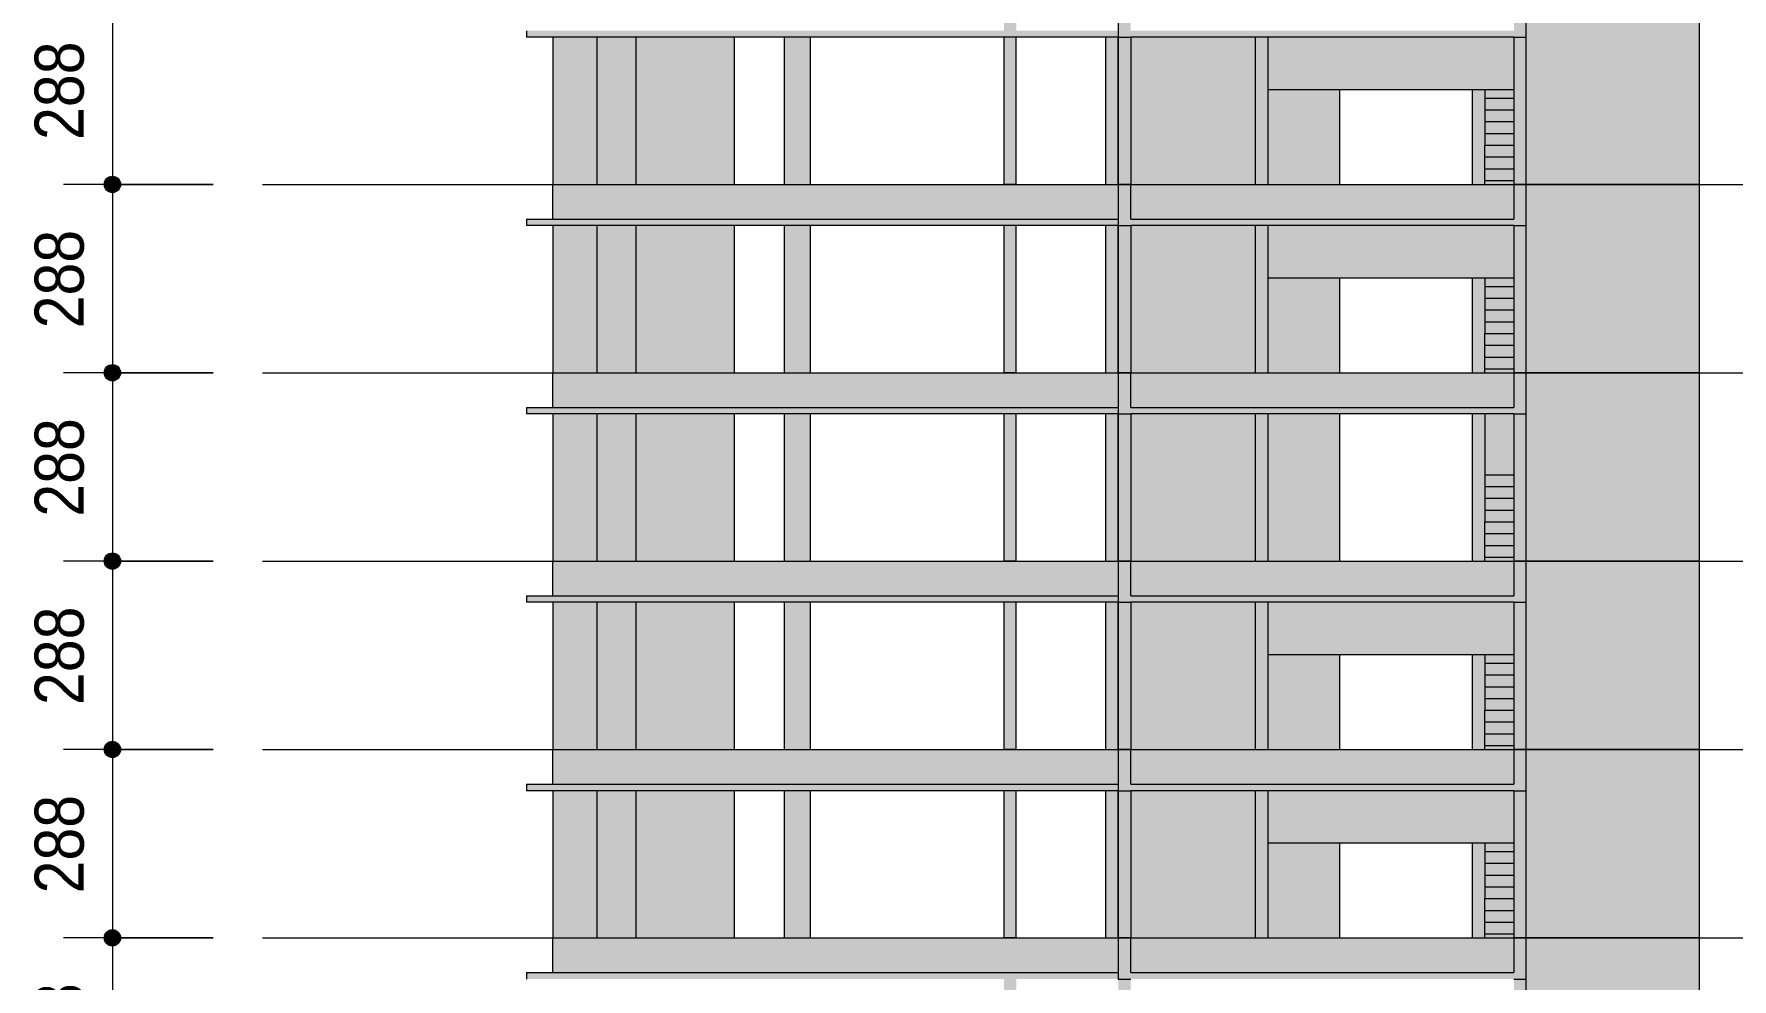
# Model space of a CAD drawing. Header units: centimetres. Extents: x -2136 to 34701, y -1430 to 84208.
# Drawn here: x 2676 to 5273, y 81114 to 82559 of the extents above; entities that cross this region are included whole.
import ezdxf

# ---------------------------------------------------------------- set-up
doc = ezdxf.new("R2010")
doc.units = ezdxf.units.CM
doc.linetypes.add('Centro', pattern=[3.175, 0.635, -0.47625, 1.5875, -0.47625])
for name, color, linetype, lineweight in [('A-ANNO-DIMS', 7, 'Continuous', 9), ('A-ANNO-DIMS-500', 7, 'Continuous', 9), ('A-FLOR', 7, 'Continuous', 18), ('A-FLOR-LEVL', 7, 'Continuous', 9), ('S-BEAM', 7, 'Continuous', 18), ('S-COLS', 7, 'Continuous', 18), ('S-STRS', 7, 'Continuous', 18)]:
    doc.layers.add(name, color=color, linetype=linetype, lineweight=lineweight)
doc.styles.add('Fira Sans_4', font='FiraSans-Regular.ttf', dxfattribs={"width": 0.9, "height": 75})
doc.dimstyles.new('PED_R80_1_5mm_ACIMA_As_ESQ__R00_6', dxfattribs={"dimscale": 30.48, "dimtxt": 102.298456, "dimasz": 3.28084, "dimexe": 2.46063, "dimexo": 2.46063, "dimgap": 0.492126, "dimtad": 1, "dimdec": 1, "dimrnd": 0.5, "dimdsep": 46, "dimtxsty": 'Fira Sans_4', "dimblk1": 'DOTSMALL', "dimblk2": 'DOTSMALL', "dimsah": 1, "dimcen": 0.09, "dimdle": 4.92126, "dimazin": 0, "dimtfac": 1, "dimtdec": 4, "dimtix": 1, "dimtmove": 0, "dimatfit": 3, "dimfxl": 1, "dimtvp": 1, "dimtolj": 1, "dimtzin": 0, "dimarcsym": 2})

# ---------------------------------------------------------------- blocks, each defined once
blk = doc.blocks.new('DIMBLOCK619-CT 004 K - CORTE ESQ_ 5PAV')
at = {"layer": 'A-ANNO-DIMS-500', "true_color": 0x000032}
h = blk.add_hatch(color=178, dxfattribs=at)
edge = h.paths.add_edge_path(flags=0)
edge.add_arc((2795.9, 82617), 12.5, 0, 360)
h = blk.add_hatch(color=178, dxfattribs=at)
edge = h.paths.add_edge_path(flags=0)
edge.add_arc((2795.9, 82329), 12.5, 0, 360)
at = {"layer": 'A-ANNO-DIMS-500', "color": 178, "true_color": 0x000032}
for p, q in [((2950.2, 82617), (2720.9, 82617)), ((2795.9, 82617), (2795.9, 82329)), ((2795.9, 82617), (2950.2, 82617)), ((2950.2, 82329), (2720.9, 82329)), ((2795.9, 82329), (2950.2, 82329))]:
    blk.add_line(p, q, dxfattribs=at)
for centre in [(2795.9, 82617), (2795.9, 82329)]:
    blk.add_circle(centre, 12.5, dxfattribs=at)
at = {"layer": 'A-ANNO-DIMS-500', "color": 0, "insert": (2677, 82396.9), "char_height": 75, "width": 182.563, "attachment_point": 1, "rotation": 90, "line_spacing_factor": 1.049215, "style": 'Fira Sans_4'}
blk.add_mtext('288', dxfattribs=at)
blk = doc.blocks.new('_DotSmall')
at = {"color": 0, "linetype": 'ByBlock', "const_width": 0.5}
blk.add_lwpolyline([(-0.0625, 0, 1), (0.0625, 0, 1)], format="xyb", close=True, dxfattribs=at)
blk = doc.blocks.new('DIMBLOCK620-CT 004 K - CORTE ESQ_ 5PAV')
at = {"layer": 'A-ANNO-DIMS-500', "true_color": 0x000032}
h = blk.add_hatch(color=178, dxfattribs=at)
edge = h.paths.add_edge_path(flags=0)
edge.add_arc((2795.9, 82329), 12.5, 0, 360)
h = blk.add_hatch(color=178, dxfattribs=at)
edge = h.paths.add_edge_path(flags=0)
edge.add_arc((2795.9, 82041), 12.5, 0, 360)
at = {"layer": 'A-ANNO-DIMS-500', "color": 178, "true_color": 0x000032}
for p, q in [((2950.2, 82329), (2720.9, 82329)), ((2795.9, 82329), (2795.9, 82041)), ((2795.9, 82329), (2950.2, 82329)), ((2950.2, 82041), (2720.9, 82041)), ((2795.9, 82041), (2950.2, 82041))]:
    blk.add_line(p, q, dxfattribs=at)
for centre in [(2795.9, 82329), (2795.9, 82041)]:
    blk.add_circle(centre, 12.5, dxfattribs=at)
at = {"layer": 'A-ANNO-DIMS-500', "color": 0, "insert": (2677, 82108.9), "char_height": 75, "width": 182.563, "attachment_point": 1, "rotation": 90, "line_spacing_factor": 1.049215, "style": 'Fira Sans_4'}
blk.add_mtext('288', dxfattribs=at)
blk = doc.blocks.new('DIMBLOCK621-CT 004 K - CORTE ESQ_ 5PAV')
at = {"layer": 'A-ANNO-DIMS-500', "true_color": 0x000032}
h = blk.add_hatch(color=178, dxfattribs=at)
edge = h.paths.add_edge_path(flags=0)
edge.add_arc((2795.9, 82041), 12.5, 0, 360)
h = blk.add_hatch(color=178, dxfattribs=at)
edge = h.paths.add_edge_path(flags=0)
edge.add_arc((2795.9, 81753), 12.5, 0, 360)
at = {"layer": 'A-ANNO-DIMS-500', "color": 178, "true_color": 0x000032}
for p, q in [((2950.2, 82041), (2720.9, 82041)), ((2795.9, 82041), (2795.9, 81753)), ((2795.9, 82041), (2950.2, 82041)), ((2950.2, 81753), (2720.9, 81753)), ((2795.9, 81753), (2950.2, 81753))]:
    blk.add_line(p, q, dxfattribs=at)
for centre in [(2795.9, 82041), (2795.9, 81753)]:
    blk.add_circle(centre, 12.5, dxfattribs=at)
at = {"layer": 'A-ANNO-DIMS-500', "color": 0, "insert": (2677, 81820.9), "char_height": 75, "width": 182.563, "attachment_point": 1, "rotation": 90, "line_spacing_factor": 1.049215, "style": 'Fira Sans_4'}
blk.add_mtext('288', dxfattribs=at)
blk = doc.blocks.new('DIMBLOCK622-CT 004 K - CORTE ESQ_ 5PAV')
at = {"layer": 'A-ANNO-DIMS-500', "true_color": 0x000032}
h = blk.add_hatch(color=178, dxfattribs=at)
edge = h.paths.add_edge_path(flags=0)
edge.add_arc((2795.9, 81753), 12.5, 0, 360)
h = blk.add_hatch(color=178, dxfattribs=at)
edge = h.paths.add_edge_path(flags=0)
edge.add_arc((2795.9, 81465), 12.5, 0, 360)
at = {"layer": 'A-ANNO-DIMS-500', "color": 178, "true_color": 0x000032}
for p, q in [((2950.2, 81753), (2720.9, 81753)), ((2795.9, 81753), (2795.9, 81465)), ((2795.9, 81753), (2950.2, 81753)), ((2950.2, 81465), (2720.9, 81465)), ((2795.9, 81465), (2950.2, 81465))]:
    blk.add_line(p, q, dxfattribs=at)
for centre in [(2795.9, 81753), (2795.9, 81465)]:
    blk.add_circle(centre, 12.5, dxfattribs=at)
at = {"layer": 'A-ANNO-DIMS-500', "color": 0, "insert": (2677, 81532.9), "char_height": 75, "width": 182.563, "attachment_point": 1, "rotation": 90, "line_spacing_factor": 1.049215, "style": 'Fira Sans_4'}
blk.add_mtext('288', dxfattribs=at)
blk = doc.blocks.new('DIMBLOCK623-CT 004 K - CORTE ESQ_ 5PAV')
at = {"layer": 'A-ANNO-DIMS-500', "true_color": 0x000032}
h = blk.add_hatch(color=178, dxfattribs=at)
edge = h.paths.add_edge_path(flags=0)
edge.add_arc((2795.9, 81465), 12.5, 0, 360)
h = blk.add_hatch(color=178, dxfattribs=at)
edge = h.paths.add_edge_path(flags=0)
edge.add_arc((2795.9, 81177), 12.5, 0, 360)
at = {"layer": 'A-ANNO-DIMS-500', "color": 178, "true_color": 0x000032}
for p, q in [((2950.2, 81465), (2720.9, 81465)), ((2795.9, 81465), (2795.9, 81177)), ((2795.9, 81465), (2950.2, 81465)), ((2950.2, 81177), (2720.9, 81177)), ((2795.9, 81177), (2950.2, 81177))]:
    blk.add_line(p, q, dxfattribs=at)
for centre in [(2795.9, 81465), (2795.9, 81177)]:
    blk.add_circle(centre, 12.5, dxfattribs=at)
at = {"layer": 'A-ANNO-DIMS-500', "color": 0, "insert": (2677, 81244.9), "char_height": 75, "width": 182.563, "attachment_point": 1, "rotation": 90, "line_spacing_factor": 1.049215, "style": 'Fira Sans_4'}
blk.add_mtext('288', dxfattribs=at)
blk = doc.blocks.new('DIMBLOCK624-CT 004 K - CORTE ESQ_ 5PAV')
at = {"layer": 'A-ANNO-DIMS-500', "true_color": 0x000032}
h = blk.add_hatch(color=178, dxfattribs=at)
edge = h.paths.add_edge_path(flags=0)
edge.add_arc((2795.9, 81177), 12.5, 0, 360)
h = blk.add_hatch(color=178, dxfattribs=at)
edge = h.paths.add_edge_path(flags=0)
edge.add_arc((2795.9, 80889), 12.5, 0, 360)
at = {"layer": 'A-ANNO-DIMS-500', "color": 178, "true_color": 0x000032}
for p, q in [((2950.2, 81177), (2720.9, 81177)), ((2795.9, 81177), (2795.9, 80889)), ((2795.9, 81177), (2950.2, 81177)), ((2950.2, 80889), (2720.9, 80889)), ((2795.9, 80889), (2950.2, 80889))]:
    blk.add_line(p, q, dxfattribs=at)
for centre in [(2795.9, 81177), (2795.9, 80889)]:
    blk.add_circle(centre, 12.5, dxfattribs=at)
at = {"layer": 'A-ANNO-DIMS-500', "color": 0, "insert": (2677, 80956.9), "char_height": 75, "width": 182.563, "attachment_point": 1, "rotation": 90, "line_spacing_factor": 1.049215, "style": 'Fira Sans_4'}
blk.add_mtext('288', dxfattribs=at)

msp = doc.modelspace()

# ---------------------------------------------------------------- hatches: boundary and pattern name
at = {"layer": 'A-FLOR', "true_color": 0xc0c0c0}
for points in [[(3778.42, 82554), (4334.47, 82554), (4333.97, 82564), (3429.47, 82564), (3429.47, 82554), (3747.47, 82554)], [(4907.61, 82554), (4939.47, 82554), (4939.47, 82564), (4353.47, 82564), (4353.47, 82554), (4792.89, 82554)], [(3778.42, 82266), (4334.47, 82266), (4333.97, 82276), (3429.47, 82276), (3429.47, 82266), (3747.52, 82266)], [(4907.61, 82266), (4939.47, 82266), (4939.47, 82276), (4353.47, 82276), (4353.47, 82266), (4792.89, 82266)], [(4334.47, 81978), (4333.97, 81988), (3429.47, 81988), (3429.47, 81978), (4334.46, 81978)], [(4939.47, 81978), (4939.47, 81988), (4353.47, 81988), (4353.47, 81978), (4907.61, 81978)], [(3778.42, 81690), (4334.47, 81690), (4333.97, 81700), (3429.47, 81700), (3429.47, 81690), (3747.52, 81690)], [(4907.61, 81690), (4939.47, 81690), (4939.47, 81700), (4353.47, 81700), (4353.47, 81690), (4792.89, 81690)], [(3747.47, 81402), (4334.47, 81402), (4333.97, 81412), (3429.47, 81412), (3429.47, 81402), (3590.23, 81402)], [(4939.47, 81402), (4939.47, 81412), (4353.47, 81412), (4353.47, 81402), (4907.61, 81402)], [(3747.47, 81114), (4334.47, 81114), (4333.97, 81124), (3429.47, 81124), (3429.47, 81114), (3590.23, 81114)], [(4562.97, 81114), (4939.47, 81114), (4939.47, 81124), (4353.47, 81124), (4353.47, 81114), (4543.97, 81114)]]:
    msp.add_hatch(color=9, dxfattribs=at).paths.add_polyline_path(points, flags=0)
at = {"layer": 'S-BEAM', "true_color": 0xc0c0c0}
for points in [[(4343.02, 82554), (4353.47, 82554), (4353.47, 82629), (4334.47, 82629), (4334.47, 82554)], [(4958.47, 82554), (4958.47, 82629), (4939.47, 82629), (4939.47, 82554)], [(4913.16, 82474), (4939.47, 82474), (4939.47, 82554), (4562.97, 82554), (4562.97, 82474), (4907.61, 82474)], [(3488.47, 82276), (3488.47, 82329), (3469.47, 82329), (3469.47, 82276)], [(4154.82, 82276), (4159.47, 82276), (4159.47, 82329), (3488.47, 82329), (3488.47, 82276), (3778.42, 82276)], [(4178.47, 82276), (4334.47, 82276), (4333.97, 82329), (4178.47, 82329)], [(4343.02, 82266), (4353.47, 82266), (4353.47, 82329), (4334.47, 82329), (4334.47, 82266)], [(4636.62, 82276), (4939.47, 82276), (4939.47, 82329), (4353.47, 82329), (4353.47, 82276), (4622.36, 82276)], [(4958.47, 82266), (4958.47, 82329), (4939.47, 82329), (4939.47, 82266)], [(4672.97, 82186), (4939.47, 82186), (4939.47, 82266), (4562.97, 82266), (4562.97, 82186), (4591.54, 82186)], [(3488.47, 81988), (3488.47, 82041), (3469.47, 82041), (3469.47, 81988)], [(4154.82, 81988), (4159.47, 81988), (4159.47, 82041), (3488.47, 82041), (3488.47, 81988), (3778.42, 81988)], [(4178.47, 81988), (4334.47, 81988), (4333.97, 82041), (4178.47, 82041)], [(4334.47, 81978), (4353.47, 81978), (4353.47, 82041), (4334.47, 82041), (4334.47, 81988)], [(4939.47, 81988), (4939.47, 82041), (4353.47, 82041), (4353.47, 81988), (4907.61, 81988)], [(4939.47, 81978), (4958.47, 81978), (4958.47, 82041), (4939.47, 82041), (4939.47, 81988)], [(3469.47, 81700), (3488.47, 81700), (3488.47, 81753), (3469.47, 81753), (3469.47, 81736.4)], [(3747.47, 81700), (4159.47, 81700), (4159.47, 81753), (3488.47, 81753), (3488.47, 81700), (3590.23, 81700)], [(4333.97, 81700), (4334.47, 81700), (4333.97, 81753), (4178.47, 81753), (4178.47, 81700)], [(4353.47, 81690), (4353.47, 81753), (4334.47, 81753), (4334.47, 81690), (4343.02, 81690)], [(4353.47, 81700), (4939.47, 81700), (4939.47, 81753), (4353.47, 81753), (4353.47, 81736.4)], [(4958.47, 81690), (4958.47, 81753), (4939.47, 81753), (4939.47, 81690)], [(4719.41, 81610), (4939.47, 81610), (4939.47, 81690), (4562.97, 81690), (4562.97, 81610), (4672.97, 81610)], [(3488.47, 81412), (3488.47, 81465), (3469.47, 81465), (3469.47, 81412)], [(4154.82, 81412), (4159.47, 81412), (4159.47, 81465), (3488.47, 81465), (3488.47, 81412), (3778.42, 81412)], [(4333.97, 81412), (4334.47, 81412), (4333.97, 81465), (4178.47, 81465), (4178.47, 81412)], [(4353.47, 81402), (4353.47, 81465), (4334.47, 81465), (4334.47, 81402), (4343.02, 81402)], [(4636.62, 81412), (4939.47, 81412), (4939.47, 81465), (4353.47, 81465), (4353.47, 81412), (4622.36, 81412)], [(4939.47, 81402), (4958.47, 81402), (4958.47, 81465), (4939.47, 81465), (4939.47, 81412)], [(4672.97, 81322), (4939.47, 81322), (4939.47, 81402), (4562.97, 81402), (4562.97, 81322), (4591.54, 81322)], [(3488.47, 81124), (3488.47, 81177), (3469.47, 81177), (3469.47, 81124)], [(4154.82, 81124), (4159.47, 81124), (4159.47, 81177), (3488.47, 81177), (3488.47, 81124), (3778.42, 81124)], [(4333.97, 81124), (4334.47, 81124), (4333.97, 81177), (4178.47, 81177), (4178.47, 81124)], [(4353.47, 81114), (4353.47, 81177), (4334.47, 81177), (4334.47, 81114)], [(4636.62, 81124), (4939.47, 81124), (4939.47, 81177), (4353.47, 81177), (4353.47, 81124), (4622.36, 81124)], [(4939.47, 81114), (4958.47, 81114), (4958.47, 81177), (4939.47, 81177), (4939.47, 81124)]]:
    msp.add_hatch(color=9, dxfattribs=at).paths.add_polyline_path(points, flags=0)
at = {"layer": 'S-COLS', "true_color": 0xc0c0c0}
h = msp.add_hatch(color=9, dxfattribs=at)
h.paths.add_polyline_path([(4178.47, 82329), (4178.47, 82554), (4159.47, 82554), (4159.47, 82329)], flags=0)
h.paths.add_polyline_path([(4178.47, 82564), (4178.47, 82617), (4159.47, 82617), (4159.47, 82564)], flags=0)
for points in [[(5222.97, 82329), (5222.97, 82617), (4958.47, 82617), (4958.47, 82329), (5095.81, 82329)], [(3536.97, 82329), (3566.97, 82329), (3566.97, 82554), (3537.06, 82554), (3537.03, 82472.76)], [(3588.18, 82329), (3596.97, 82329), (3596.39, 82554), (3566.97, 82554), (3566.97, 82329), (3588.1, 82329)], [(3863.47, 82329), (3863.47, 82554), (3823.47, 82554), (3823.47, 82329), (3824.33, 82329)], [(4333.97, 82329), (4333.97, 82554), (4314.97, 82554), (4314.97, 82329)], [(4353.47, 82329), (4353.47, 82554), (4334.47, 82554), (4334.47, 82329), (4343.02, 82329)], [(4353.47, 82329), (4543.96, 82329), (4543.97, 82554), (4353.47, 82554), (4353.47, 82472.76)], [(4562.97, 82329), (4562.97, 82554), (4543.97, 82554), (4543.97, 82329)], [(4939.47, 82329), (4958.47, 82329), (4958.47, 82554), (4939.47, 82554), (4939.47, 82472.76)], [(4672.97, 82329), (4672.97, 82474), (4562.97, 82474), (4562.97, 82329)], [(4875.97, 82329), (4894.97, 82329), (4894.97, 82474), (4875.97, 82474), (4875.97, 82335)], [(4907.61, 82461), (4939.47, 82461), (4939.47, 82474), (4894.97, 82474), (4894.97, 82461)], [(5095.81, 82041), (5222.97, 82041), (5222.97, 82329), (4958.47, 82329), (4958.47, 82041)], [(3536.97, 82041), (3566.97, 82041), (3566.97, 82266), (3537.06, 82266), (3536.99, 82104.58)], [(3588.1, 82041), (3596.97, 82041), (3596.39, 82266), (3566.97, 82266), (3567.07, 82041), (3583.63, 82041)], [(3824.3, 82041), (3863.47, 82041), (3863.47, 82266), (3823.47, 82266), (3823.47, 82041)], [(4333.97, 82041), (4333.97, 82266), (4314.97, 82266), (4314.97, 82041)], [(4353.47, 82041), (4353.47, 82266), (4334.47, 82266), (4334.47, 82041), (4343.02, 82041)], [(4562.97, 82041), (4562.97, 82266), (4543.97, 82266), (4543.97, 82041)], [(4958.47, 82041), (4958.47, 82266), (4939.47, 82266), (4939.47, 82041)], [(4562.97, 82041), (4672.97, 82041), (4672.97, 82186), (4562.97, 82186), (4562.97, 82104.58)], [(4894.97, 82041), (4894.97, 82186), (4875.97, 82186), (4875.97, 82041)], [(4894.97, 82173), (4939.47, 82173), (4939.47, 82186), (4894.97, 82186)], [(5095.81, 81753), (5222.97, 81753), (5222.97, 82041), (4958.47, 82041), (4958.47, 81753)], [(3536.97, 81753), (3566.97, 81753), (3566.97, 81978), (3537.06, 81978), (3537.04, 81920.49)], [(3588.18, 81753), (3596.97, 81753), (3596.39, 81978), (3566.97, 81978), (3567.07, 81753), (3588.1, 81753)], [(3824.3, 81753), (3863.47, 81753), (3863.47, 81978), (3823.47, 81978), (3823.47, 81753)], [(4333.97, 81753), (4333.97, 81978), (4314.97, 81978), (4314.97, 81753)], [(4343.02, 81753), (4353.47, 81753), (4353.47, 81978), (4334.47, 81978), (4334.47, 81753)], [(4353.47, 81753), (4543.96, 81753), (4543.97, 81978), (4353.47, 81978)], [(4543.97, 81753), (4562.97, 81753), (4562.97, 81978), (4543.97, 81978), (4543.97, 81851.25)], [(4630.82, 81753), (4672.97, 81753), (4672.96, 81978), (4562.97, 81978), (4562.97, 81753)], [(4875.97, 81753), (4894.97, 81753), (4894.97, 81978), (4875.97, 81978)], [(4939.47, 81885), (4939.47, 81978), (4894.97, 81978), (4894.97, 81885), (4907.61, 81885)], [(4958.47, 81753), (4958.47, 81978), (4939.47, 81978), (4939.47, 81753)], [(5095.81, 81465), (5222.97, 81465), (5222.97, 81753), (4958.47, 81753), (4958.47, 81465)], [(3536.97, 81465), (3566.97, 81465), (3566.97, 81690), (3537.06, 81690), (3537, 81552.31)], [(3588.1, 81465), (3596.97, 81465), (3596.39, 81690), (3566.97, 81690), (3567.07, 81465), (3583.63, 81465)], [(3824.3, 81465), (3863.47, 81465), (3863.47, 81690), (3823.47, 81690), (3823.47, 81465)], [(4333.97, 81465), (4333.97, 81690), (4314.97, 81690), (4314.97, 81465)], [(4334.47, 81465), (4353.47, 81465), (4353.47, 81690), (4334.47, 81690), (4334.47, 81552.31)], [(4562.97, 81465), (4562.97, 81690), (4543.97, 81690), (4543.97, 81465)], [(4958.47, 81465), (4958.47, 81690), (4939.47, 81690), (4939.47, 81465)], [(4672.97, 81465), (4672.97, 81610), (4562.97, 81610), (4562.97, 81465)], [(4894.97, 81465), (4894.97, 81610), (4875.97, 81610), (4875.97, 81465)], [(4894.97, 81597), (4939.47, 81597), (4939.47, 81610), (4894.97, 81610)], [(4958.47, 81177), (5222.97, 81177), (5222.97, 81465), (4958.47, 81465), (4958.47, 81184.13)], [(3536.97, 81177), (3566.97, 81177), (3566.97, 81402), (3537.06, 81402), (3536.97, 81184.13)], [(3588.1, 81177), (3596.97, 81177), (3596.39, 81402), (3566.97, 81402), (3567.07, 81177), (3583.63, 81177)], [(3824.3, 81177), (3863.47, 81177), (3863.47, 81402), (3823.47, 81402), (3823.47, 81177)], [(4333.97, 81177), (4333.97, 81402), (4314.97, 81402), (4314.97, 81177)], [(4353.47, 81177), (4353.47, 81402), (4334.47, 81402), (4334.47, 81177)], [(4562.97, 81177), (4562.97, 81402), (4543.97, 81402), (4543.97, 81177)], [(4958.47, 81177), (4958.47, 81402), (4939.47, 81402), (4939.47, 81177)], [(4672.97, 81177), (4672.97, 81322), (4562.97, 81322), (4562.97, 81177)], [(4875.97, 81177), (4894.97, 81177), (4894.97, 81322), (4875.97, 81322)], [(4894.97, 81309), (4939.47, 81309), (4939.47, 81322), (4894.97, 81322)], [(5222.97, 80889), (5222.97, 81177), (4958.47, 81177), (4958.47, 80889), (5095.81, 80889)], [(4343.02, 80889), (4353.47, 80889), (4353.47, 81114), (4334.47, 81113.68), (4334.47, 80889)], [(4958.47, 80889), (4958.47, 81114), (4939.47, 81114), (4939.47, 80889)]]:
    msp.add_hatch(color=9, dxfattribs=at).paths.add_polyline_path(points, flags=0)
h = msp.add_hatch(color=9, dxfattribs=at)
h.paths.add_polyline_path([(3488.47, 82329), (3536.97, 82329), (3536.97, 82554), (3469.47, 82554), (3469.47, 82329)], flags=0)
h.paths.add_polyline_path([(3596.97, 82329), (3747.47, 82329), (3747.47, 82554), (3596.97, 82554), (3596.97, 82450.81)], flags=0)
h = msp.add_hatch(color=9, dxfattribs=at)
h.paths.add_polyline_path([(4178.47, 82041), (4178.47, 82266), (4159.47, 82266), (4159.47, 82041)], flags=0)
h.paths.add_polyline_path([(4178.47, 82276), (4178.47, 82329), (4159.47, 82329), (4159.47, 82276)], flags=0)
h = msp.add_hatch(color=9, dxfattribs=at)
h.paths.add_polyline_path([(3469.47, 82041), (3536.97, 82041), (3536.97, 82266), (3469.47, 82265.72), (3469.47, 82042.5)], flags=0)
h.paths.add_polyline_path([(3596.97, 82041), (3747.47, 82041), (3747.47, 82266), (3596.97, 82266), (3596.97, 82104.58)], flags=0)
h = msp.add_hatch(color=9, dxfattribs=at)
h.paths.add_polyline_path([(4333.97, 82041), (4334.47, 82041.37), (4333.97, 82104.58)], flags=0)
h.paths.add_polyline_path([(4353.47, 82041), (4543.96, 82041), (4543.97, 82266), (4353.47, 82266), (4353.47, 82104.58)], flags=0)
h = msp.add_hatch(color=9, dxfattribs=at)
h.paths.add_polyline_path([(4178.47, 81753), (4178.47, 81978), (4159.47, 81978), (4159.47, 81753)], flags=0)
h.paths.add_polyline_path([(4178.47, 81988), (4178.47, 82041), (4159.47, 82041), (4159.47, 81988)], flags=0)
h = msp.add_hatch(color=9, dxfattribs=at)
h.paths.add_polyline_path([(3488.47, 81753), (3536.97, 81753), (3536.97, 81978), (3469.47, 81977.72), (3469.47, 81753)], flags=0)
h.paths.add_polyline_path([(3747.47, 81753), (3747.47, 81978), (3596.97, 81978), (3596.97, 81753)], flags=0)
h = msp.add_hatch(color=9, dxfattribs=at)
h.paths.add_polyline_path([(4178.47, 81465), (4178.47, 81690), (4159.47, 81690), (4159.47, 81465)], flags=0)
h.paths.add_polyline_path([(4159.47, 81700), (4178.47, 81700.28), (4178.47, 81753), (4159.47, 81753), (4159.47, 81736.4)], flags=0)
h = msp.add_hatch(color=9, dxfattribs=at)
h.paths.add_polyline_path([(3488.47, 81465), (3536.97, 81465), (3536.97, 81690), (3469.47, 81689.72), (3469.47, 81465)], flags=0)
h.paths.add_polyline_path([(3747.47, 81465), (3747.47, 81690), (3596.97, 81690), (3596.97, 81465)], flags=0)
h = msp.add_hatch(color=9, dxfattribs=at)
h.paths.add_polyline_path([(4333.97, 81465), (4334.47, 81465.37), (4333.97, 81552.31)], flags=0)
h.paths.add_polyline_path([(4358.89, 81465), (4543.96, 81465), (4543.97, 81690), (4353.47, 81690), (4353.47, 81465)], flags=0)
h = msp.add_hatch(color=9, dxfattribs=at)
h.paths.add_polyline_path([(4178.47, 81177), (4178.47, 81402), (4159.47, 81402), (4159.47, 81177)], flags=0)
h.paths.add_polyline_path([(4178.47, 81412), (4178.47, 81465), (4159.47, 81465), (4159.47, 81412)], flags=0)
h = msp.add_hatch(color=9, dxfattribs=at)
h.paths.add_polyline_path([(3469.47, 81177), (3536.97, 81177), (3536.97, 81402), (3469.47, 81401.72), (3469.47, 81178.5)], flags=0)
h.paths.add_polyline_path([(3596.97, 81177), (3747.47, 81177), (3747.47, 81402), (3596.97, 81402), (3596.97, 81298.81)], flags=0)
h = msp.add_hatch(color=9, dxfattribs=at)
h.paths.add_polyline_path([(4424.97, 81177), (4543.96, 81177), (4543.97, 81402), (4353.47, 81402), (4353.47, 81177), (4358.89, 81177)], flags=0)
h.paths.add_polyline_path([(4333.97, 81177), (4334.47, 81177.37), (4333.97, 81178.76)], flags=0)
h = msp.add_hatch(color=9, dxfattribs=at)
h.paths.add_polyline_path([(4178.47, 80889), (4178.47, 81114), (4159.47, 81114), (4159.47, 80889)], flags=0)
h.paths.add_polyline_path([(4159.47, 81124), (4178.47, 81124.28), (4178.47, 81177), (4159.47, 81177)], flags=0)
at = {"layer": 'S-STRS', "true_color": 0xc0c0c0}
for points in [[(4939.47, 82443), (4939.47, 82461), (4894.97, 82461), (4894.97, 82443), (4907.61, 82443)], [(4907.61, 82425), (4939.47, 82425), (4939.47, 82443), (4894.97, 82443), (4894.97, 82425)], [(4907.61, 82407), (4939.47, 82407), (4939.47, 82425), (4894.97, 82425), (4894.97, 82407)], [(4907.61, 82389), (4939.47, 82389), (4939.47, 82407), (4894.97, 82407), (4894.97, 82389)], [(4907.61, 82371), (4939.47, 82371), (4939.47, 82389), (4894.97, 82389), (4894.97, 82371)], [(4907.61, 82353), (4939.47, 82353), (4939.47, 82371), (4894.97, 82371), (4894.97, 82353)], [(4907.61, 82335), (4939.47, 82335), (4939.47, 82353), (4894.97, 82353), (4894.97, 82335)], [(5203.97, 82329), (5203.97, 82329), (5154.97, 82329)], [(4939.47, 82155), (4939.47, 82173), (4894.97, 82173), (4894.97, 82155), (4907.61, 82155)], [(4907.61, 82137), (4939.47, 82137), (4939.47, 82155), (4894.97, 82155), (4894.97, 82137)], [(4894.97, 82119), (4939.47, 82119), (4939.47, 82137), (4894.97, 82137)], [(4939.47, 82101), (4939.47, 82119), (4894.97, 82119), (4894.97, 82101), (4907.61, 82101)], [(4907.61, 82083), (4939.47, 82083), (4939.47, 82101), (4894.97, 82101), (4894.97, 82083)], [(4907.61, 82065), (4939.47, 82065), (4939.47, 82083), (4894.97, 82083), (4894.97, 82065)], [(4907.61, 82047), (4939.47, 82047), (4939.47, 82065), (4894.97, 82065), (4894.97, 82047)], [(5203.97, 82041), (5203.97, 82041), (5154.97, 82041)], [(4939.47, 81867), (4939.47, 81885), (4894.97, 81885), (4894.97, 81867), (4907.61, 81867)], [(4907.61, 81849), (4939.47, 81849), (4939.47, 81867), (4894.97, 81867), (4894.97, 81849)], [(4907.61, 81831), (4939.47, 81831), (4939.47, 81849), (4894.97, 81849), (4894.97, 81831)], [(4907.61, 81813), (4939.47, 81813), (4939.47, 81831), (4894.97, 81831), (4894.97, 81813)], [(4907.61, 81795), (4939.47, 81795), (4939.47, 81813), (4894.97, 81813), (4894.97, 81795)], [(4907.61, 81777), (4939.47, 81777), (4939.47, 81795), (4894.97, 81795), (4894.97, 81777)], [(4907.61, 81759), (4939.47, 81759), (4939.47, 81777), (4894.97, 81777), (4894.97, 81759)], [(4907.61, 81753), (4939.47, 81753), (4939.47, 81759), (4894.97, 81759), (4894.97, 81753)], [(5203.97, 81753), (5203.97, 81753), (5154.97, 81753)], [(4939.47, 81579), (4939.47, 81597), (4894.97, 81597), (4894.97, 81579), (4907.61, 81579)], [(4894.97, 81561), (4939.47, 81561), (4939.47, 81579), (4894.97, 81579)], [(4907.61, 81543), (4939.47, 81543), (4939.47, 81561), (4894.97, 81561), (4894.97, 81543)], [(4907.61, 81525), (4939.47, 81525), (4939.47, 81543), (4894.97, 81543), (4894.97, 81525)], [(4907.61, 81507), (4939.47, 81507), (4939.47, 81525), (4894.97, 81525), (4894.97, 81507)], [(4907.61, 81489), (4939.47, 81489), (4939.47, 81507), (4894.97, 81507), (4894.97, 81489)], [(4907.61, 81471), (4939.47, 81471), (4939.47, 81489), (4894.97, 81489), (4894.97, 81471)], [(4907.61, 81465), (4939.47, 81465), (4939.47, 81471), (4894.97, 81471), (4894.97, 81465)], [(5203.97, 81465), (5203.97, 81465), (5154.97, 81465)], [(4939.47, 81291), (4939.47, 81309), (4894.97, 81309), (4894.97, 81291), (4907.61, 81291)], [(4907.61, 81273), (4939.47, 81273), (4939.47, 81291), (4894.97, 81291), (4894.97, 81273)], [(4907.61, 81255), (4939.47, 81255), (4939.47, 81273), (4894.97, 81273), (4894.97, 81255)], [(4907.61, 81237), (4939.47, 81237), (4939.47, 81255), (4894.97, 81255), (4894.97, 81237)], [(4907.61, 81219), (4939.47, 81219), (4939.47, 81237), (4894.97, 81237), (4894.97, 81219)], [(4894.97, 81201), (4939.47, 81201), (4939.47, 81219), (4894.97, 81219)], [(4907.61, 81183), (4939.47, 81183), (4939.47, 81201), (4894.97, 81201), (4894.97, 81183)], [(4907.61, 81177), (4939.47, 81177), (4939.47, 81183), (4894.97, 81183), (4894.97, 81177)], [(5203.97, 81177), (5203.97, 81177), (5154.97, 81177)]]:
    msp.add_hatch(color=9, dxfattribs=at).paths.add_polyline_path(points, flags=0)
h = msp.add_hatch(color=9, dxfattribs=at)
h.paths.add_polyline_path([(5154.97, 82329), (5154.97, 82329), (5095.81, 82329)], flags=0)
h.paths.add_polyline_path([(4894.97, 82329), (4939.47, 82329), (4939.47, 82335), (4894.97, 82335)], flags=0)
h = msp.add_hatch(color=9, dxfattribs=at)
h.paths.add_polyline_path([(5154.97, 82041), (5154.97, 82041), (5095.81, 82041)], flags=0)
h.paths.add_polyline_path([(4907.61, 82041), (4939.47, 82041), (4939.47, 82047), (4894.97, 82047), (4894.97, 82041)], flags=0)

# ---------------------------------------------------------------- linework, layer by layer
at = {"layer": 'A-FLOR', "lineweight": 9}
for p, q in [((3429.47, 82564), (3429.47, 82554)), ((4334.47, 82554), (3429.47, 82554)), ((4939.47, 82554), (4353.47, 82554)), ((3429.47, 82276), (4334.47, 82276)), ((3429.47, 82276), (3429.47, 82266)), ((4334.47, 82266), (3429.47, 82266)), ((4353.47, 82276), (4939.47, 82276)), ((4939.47, 82266), (4353.47, 82266)), ((3429.47, 81988), (4334.47, 81988)), ((3429.47, 81988), (3429.47, 81978)), ((4334.47, 81978), (3429.47, 81978)), ((4353.47, 81988), (4939.47, 81988)), ((4939.47, 81978), (4353.47, 81978)), ((3429.47, 81700), (4334.47, 81700)), ((3429.47, 81700), (3429.47, 81690)), ((4334.47, 81690), (3429.47, 81690)), ((4353.47, 81700), (4939.47, 81700)), ((4939.47, 81690), (4353.47, 81690)), ((3429.47, 81412), (4334.47, 81412)), ((3429.47, 81412), (3429.47, 81402)), ((4334.47, 81402), (3429.47, 81402)), ((4353.47, 81412), (4939.47, 81412)), ((4939.47, 81402), (4353.47, 81402)), ((3429.47, 81124), (4334.47, 81124)), ((3429.47, 81124), (3429.47, 81114)), ((4353.47, 81124), (4939.47, 81124))]:
    msp.add_line(p, q, dxfattribs=at)
at = {"layer": 'A-FLOR-LEVL', "linetype": 'Centro'}
for p, q in [((3025.22, 82329), (6823.81, 82329)), ((3025.22, 82041), (6823.81, 82041)), ((3025.22, 81753), (6823.81, 81753)), ((3025.22, 81465), (6823.81, 81465)), ((3025.22, 81177), (6823.81, 81177))]:
    msp.add_line(p, q, dxfattribs=at)
at = {"layer": 'S-BEAM', "lineweight": 9}
for p, q in [((4334.47, 82629), (4334.47, 82554)), ((4958.47, 82554), (4958.47, 82629)), ((4334.47, 82554), (4353.47, 82554)), ((4939.47, 82554), (4958.47, 82554)), ((4562.97, 82474), (4939.47, 82474)), ((3469.47, 82329), (3488.47, 82329)), ((3469.47, 82276), (3469.47, 82329)), ((3488.47, 82329), (4159.47, 82329)), ((4178.47, 82329), (4334.47, 82329)), ((4353.47, 82329), (4334.47, 82329)), ((4334.47, 82329), (4334.47, 82266)), ((4353.47, 82276), (4353.47, 82329)), ((4353.47, 82329), (4939.47, 82329)), ((4958.47, 82329), (4939.47, 82329)), ((4939.47, 82329), (4939.47, 82276)), ((4958.47, 82266), (4958.47, 82329)), ((4334.47, 82266), (4353.47, 82266)), ((4939.47, 82266), (4958.47, 82266)), ((4562.97, 82186), (4939.47, 82186)), ((3469.47, 82041), (3488.47, 82041)), ((3469.47, 81988), (3469.47, 82041)), ((3488.47, 82041), (4159.47, 82041)), ((4178.47, 82041), (4334.47, 82041)), ((4353.47, 82041), (4334.47, 82041)), ((4334.47, 82041), (4334.47, 81978)), ((4353.47, 81988), (4353.47, 82041)), ((4353.47, 82041), (4939.47, 82041)), ((4958.47, 82041), (4939.47, 82041)), ((4939.47, 82041), (4939.47, 81988)), ((4958.47, 81978), (4958.47, 82041)), ((4334.47, 81978), (4353.47, 81978)), ((4939.47, 81978), (4958.47, 81978)), ((3469.47, 81753), (3488.47, 81753)), ((3469.47, 81700), (3469.47, 81753)), ((3488.47, 81753), (4159.47, 81753)), ((4178.47, 81753), (4334.47, 81753)), ((4353.47, 81753), (4334.47, 81753)), ((4334.47, 81753), (4334.47, 81690)), ((4353.47, 81700), (4353.47, 81753)), ((4353.47, 81753), (4939.47, 81753)), ((4958.47, 81753), (4939.47, 81753)), ((4939.47, 81753), (4939.47, 81700)), ((4958.47, 81690), (4958.47, 81753)), ((4334.47, 81690), (4353.47, 81690)), ((4939.47, 81690), (4958.47, 81690)), ((4562.97, 81610), (4939.47, 81610)), ((3469.47, 81465), (3488.47, 81465)), ((3469.47, 81412), (3469.47, 81465)), ((3488.47, 81465), (4159.47, 81465)), ((4178.47, 81465), (4334.47, 81465)), ((4353.47, 81465), (4334.47, 81465)), ((4334.47, 81465), (4334.47, 81402)), ((4353.47, 81412), (4353.47, 81465)), ((4353.47, 81465), (4939.47, 81465)), ((4958.47, 81465), (4939.47, 81465)), ((4939.47, 81465), (4939.47, 81412)), ((4958.47, 81402), (4958.47, 81465)), ((4334.47, 81402), (4353.47, 81402)), ((4939.47, 81402), (4958.47, 81402)), ((4562.97, 81322), (4939.47, 81322)), ((3469.47, 81177), (3488.47, 81177)), ((3469.47, 81124), (3469.47, 81177)), ((3488.47, 81177), (4159.47, 81177)), ((4178.47, 81177), (4334.47, 81177)), ((4353.47, 81177), (4334.47, 81177)), ((4334.47, 81177), (4334.47, 81114)), ((4353.47, 81124), (4353.47, 81177)), ((4353.47, 81177), (4939.47, 81177)), ((4958.47, 81177), (4939.47, 81177)), ((4939.47, 81177), (4939.47, 81124)), ((4958.47, 81114), (4958.47, 81177)), ((4334.47, 81114), (4353.47, 81114)), ((4939.47, 81114), (4958.47, 81114))]:
    msp.add_line(p, q, dxfattribs=at)
at = {"layer": 'S-COLS', "lineweight": 9}
for p, q in [((5222.97, 82617), (5222.97, 82329)), ((3469.47, 82554), (3469.47, 82329)), ((3536.97, 82554), (3536.97, 82329)), ((3596.97, 82329), (3596.97, 82554)), ((3747.47, 82329), (3747.47, 82554)), ((3823.47, 82554), (3823.47, 82329)), ((3863.47, 82329), (3863.47, 82554)), ((4159.47, 82554), (4159.47, 82329)), ((4178.47, 82329), (4178.47, 82554)), ((4314.97, 82554), (4314.97, 82329)), ((4333.97, 82554), (4333.97, 82329)), ((4334.47, 82554), (4334.47, 82329)), ((4353.47, 82554), (4353.47, 82329)), ((4543.97, 82554), (4543.97, 82329)), ((4562.97, 82554), (4562.97, 82329)), ((4939.47, 82554), (4939.47, 82329)), ((4958.47, 82329), (4958.47, 82554)), ((4672.97, 82474), (4672.97, 82329)), ((4875.97, 82474), (4875.97, 82329)), ((4894.97, 82474), (4894.97, 82389)), ((4178.47, 82329), (4159.47, 82329)), ((4178.47, 82329), (4159.47, 82329)), ((5222.97, 82329), (4958.47, 82329)), ((5222.97, 82329), (4958.47, 82329)), ((5222.97, 82329), (5222.97, 82041)), ((3469.47, 82266), (3469.47, 82041)), ((3536.97, 82266), (3536.97, 82041)), ((3596.97, 82041), (3596.97, 82266)), ((3747.47, 82041), (3747.47, 82266)), ((3823.47, 82266), (3823.47, 82041)), ((3863.47, 82041), (3863.47, 82266)), ((4159.47, 82266), (4159.47, 82041)), ((4178.47, 82041), (4178.47, 82266)), ((4314.97, 82266), (4314.97, 82041)), ((4333.97, 82266), (4333.97, 82041)), ((4334.47, 82266), (4334.47, 82041)), ((4353.47, 82266), (4353.47, 82041)), ((4543.97, 82266), (4543.97, 82041)), ((4562.97, 82266), (4562.97, 82041)), ((4939.47, 82266), (4939.47, 82041)), ((4958.47, 82041), (4958.47, 82266)), ((4672.97, 82186), (4672.97, 82041)), ((4875.97, 82186), (4875.97, 82041)), ((4894.97, 82186), (4894.97, 82101)), ((4178.47, 82041), (4159.47, 82041)), ((4178.47, 82041), (4159.47, 82041)), ((5222.97, 82041), (4958.47, 82041)), ((5222.97, 82041), (4958.47, 82041)), ((5222.97, 82041), (5222.97, 81753)), ((3469.47, 81978), (3469.47, 81753)), ((3536.97, 81978), (3536.97, 81753)), ((3596.97, 81753), (3596.97, 81978)), ((3747.47, 81753), (3747.47, 81978)), ((3823.47, 81978), (3823.47, 81753)), ((3863.47, 81753), (3863.47, 81978)), ((4159.47, 81978), (4159.47, 81753)), ((4178.47, 81753), (4178.47, 81978)), ((4314.97, 81978), (4314.97, 81753)), ((4333.97, 81978), (4333.97, 81753)), ((4334.47, 81978), (4334.47, 81753)), ((4353.47, 81978), (4353.47, 81753)), ((4543.97, 81978), (4543.97, 81753)), ((4562.97, 81978), (4562.97, 81753)), ((4672.97, 81978), (4672.97, 81753)), ((4875.97, 81978), (4875.97, 81753)), ((4894.97, 81978), (4894.97, 81813)), ((4939.47, 81978), (4939.47, 81753)), ((4958.47, 81753), (4958.47, 81978)), ((4178.47, 81753), (4159.47, 81753)), ((4178.47, 81753), (4159.47, 81753)), ((5222.97, 81753), (4958.47, 81753)), ((5222.97, 81753), (4958.47, 81753)), ((5222.97, 81753), (5222.97, 81465)), ((3469.47, 81690), (3469.47, 81465)), ((3536.97, 81690), (3536.97, 81465)), ((3596.97, 81465), (3596.97, 81690)), ((3747.47, 81465), (3747.47, 81690)), ((3823.47, 81690), (3823.47, 81465)), ((3863.47, 81465), (3863.47, 81690)), ((4159.47, 81690), (4159.47, 81465)), ((4178.47, 81465), (4178.47, 81690)), ((4314.97, 81690), (4314.97, 81465)), ((4333.97, 81690), (4333.97, 81465)), ((4334.47, 81690), (4334.47, 81465)), ((4353.47, 81690), (4353.47, 81465)), ((4543.97, 81690), (4543.97, 81465)), ((4562.97, 81690), (4562.97, 81465)), ((4939.47, 81690), (4939.47, 81465)), ((4958.47, 81465), (4958.47, 81690)), ((4672.97, 81610), (4672.97, 81465)), ((4875.97, 81610), (4875.97, 81465)), ((4894.97, 81610), (4894.97, 81525)), ((4178.47, 81465), (4159.47, 81465)), ((4178.47, 81465), (4159.47, 81465)), ((5222.97, 81465), (4958.47, 81465)), ((5222.97, 81465), (4958.47, 81465)), ((5222.97, 81465), (5222.97, 81177)), ((3469.47, 81402), (3469.47, 81177)), ((3536.97, 81402), (3536.97, 81177)), ((3596.97, 81177), (3596.97, 81402)), ((3747.47, 81177), (3747.47, 81402)), ((3823.47, 81402), (3823.47, 81177)), ((3863.47, 81177), (3863.47, 81402)), ((4159.47, 81402), (4159.47, 81177)), ((4178.47, 81177), (4178.47, 81402)), ((4314.97, 81402), (4314.97, 81177)), ((4333.97, 81402), (4333.97, 81177)), ((4334.47, 81402), (4334.47, 81177)), ((4353.47, 81402), (4353.47, 81177)), ((4543.97, 81402), (4543.97, 81177)), ((4562.97, 81402), (4562.97, 81177)), ((4939.47, 81402), (4939.47, 81177)), ((4958.47, 81177), (4958.47, 81402)), ((4672.97, 81322), (4672.97, 81177)), ((4875.97, 81322), (4875.97, 81177)), ((4894.97, 81322), (4894.97, 81237)), ((4178.47, 81177), (4159.47, 81177)), ((4178.47, 81177), (4159.47, 81177)), ((5222.97, 81177), (4958.47, 81177)), ((5222.97, 81177), (4958.47, 81177)), ((5222.97, 81177), (5222.97, 80889)), ((4958.47, 80889), (4958.47, 81114))]:
    msp.add_line(p, q, dxfattribs=at)
at = {"layer": 'S-STRS', "lineweight": 9}
for p, q in [((4894.97, 82461), (4939.47, 82461)), ((4894.97, 82443), (4939.47, 82443)), ((4894.97, 82425), (4939.47, 82425)), ((4894.97, 82407), (4939.47, 82407)), ((4894.97, 82389), (4939.47, 82389)), ((4894.97, 82371), (4894.97, 82389)), ((4894.97, 82371), (4939.47, 82371)), ((4894.97, 82353), (4894.97, 82371)), ((4894.97, 82353), (4939.47, 82353)), ((4894.97, 82335), (4894.97, 82353)), ((4894.97, 82335), (4939.47, 82335)), ((4894.97, 82329), (4894.97, 82335)), ((4894.97, 82173), (4939.47, 82173)), ((4894.97, 82155), (4939.47, 82155)), ((4894.97, 82137), (4939.47, 82137)), ((4894.97, 82119), (4939.47, 82119)), ((4894.97, 82101), (4939.47, 82101)), ((4894.97, 82083), (4894.97, 82101)), ((4894.97, 82083), (4939.47, 82083)), ((4894.97, 82065), (4894.97, 82083)), ((4894.97, 82065), (4939.47, 82065)), ((4894.97, 82047), (4894.97, 82065)), ((4894.97, 82047), (4939.47, 82047)), ((4894.97, 82041), (4894.97, 82047)), ((4894.97, 81885), (4939.47, 81885)), ((4894.97, 81867), (4939.47, 81867)), ((4894.97, 81849), (4939.47, 81849)), ((4894.97, 81831), (4939.47, 81831)), ((4894.97, 81813), (4939.47, 81813)), ((4894.97, 81795), (4894.97, 81813)), ((4894.97, 81795), (4939.47, 81795)), ((4894.97, 81777), (4894.97, 81795)), ((4894.97, 81777), (4939.47, 81777)), ((4894.97, 81759), (4894.97, 81777)), ((4894.97, 81759), (4939.47, 81759)), ((4894.97, 81753), (4894.97, 81759)), ((4894.97, 81597), (4939.47, 81597)), ((4894.97, 81579), (4939.47, 81579)), ((4894.97, 81561), (4939.47, 81561)), ((4894.97, 81543), (4939.47, 81543)), ((4894.97, 81525), (4939.47, 81525)), ((4894.97, 81507), (4894.97, 81525)), ((4894.97, 81507), (4939.47, 81507)), ((4894.97, 81489), (4894.97, 81507)), ((4894.97, 81489), (4939.47, 81489)), ((4894.97, 81471), (4894.97, 81489)), ((4894.97, 81471), (4939.47, 81471)), ((4894.97, 81465), (4894.97, 81471)), ((4894.97, 81309), (4939.47, 81309)), ((4894.97, 81291), (4939.47, 81291)), ((4894.97, 81273), (4939.47, 81273)), ((4894.97, 81255), (4939.47, 81255)), ((4894.97, 81237), (4939.47, 81237)), ((4894.97, 81219), (4894.97, 81237)), ((4894.97, 81219), (4939.47, 81219)), ((4894.97, 81201), (4894.97, 81219)), ((4894.97, 81201), (4939.47, 81201)), ((4894.97, 81183), (4894.97, 81201)), ((4894.97, 81183), (4939.47, 81183)), ((4894.97, 81177), (4894.97, 81183))]:
    msp.add_line(p, q, dxfattribs=at)

# ---------------------------------------------------------------- dimensions: what is measured, and where the dimension line sits
at = {"layer": 'A-ANNO-DIMS', "color": 178, "true_color": 0x000032}
for base, p1, p2, picture, middle in [((2795.88, 82329), (3025.22, 82617), (3025.22, 82329), 'DIMBLOCK619-CT 004 K - CORTE ESQ_ 5PAV', (2742.73, 82473)), ((2795.88, 82041), (3025.22, 82329), (3025.22, 82041), 'DIMBLOCK620-CT 004 K - CORTE ESQ_ 5PAV', (2742.73, 82185)), ((2795.88, 81753), (3025.22, 82041), (3025.22, 81753), 'DIMBLOCK621-CT 004 K - CORTE ESQ_ 5PAV', (2742.73, 81897)), ((2795.88, 81465), (3025.22, 81753), (3025.22, 81465), 'DIMBLOCK622-CT 004 K - CORTE ESQ_ 5PAV', (2742.73, 81609)), ((2795.88, 81177), (3025.22, 81465), (3025.22, 81177), 'DIMBLOCK623-CT 004 K - CORTE ESQ_ 5PAV', (2742.73, 81321)), ((2795.88, 80889), (3025.22, 81177), (3025.22, 80889), 'DIMBLOCK624-CT 004 K - CORTE ESQ_ 5PAV', (2742.73, 81033))]:
    dim = msp.add_linear_dim(base=base, p1=p1, p2=p2, angle=90, dimstyle='PED_R80_1_5mm_ACIMA_As_ESQ__R00_6', override={"dimpost": '<>', "dimfxl": 288}, dxfattribs=at)
    dim.commit()
    dim.dimension.update_dxf_attribs({"geometry": picture, "text_midpoint": middle})

doc.saveas('drawing.dxf')
